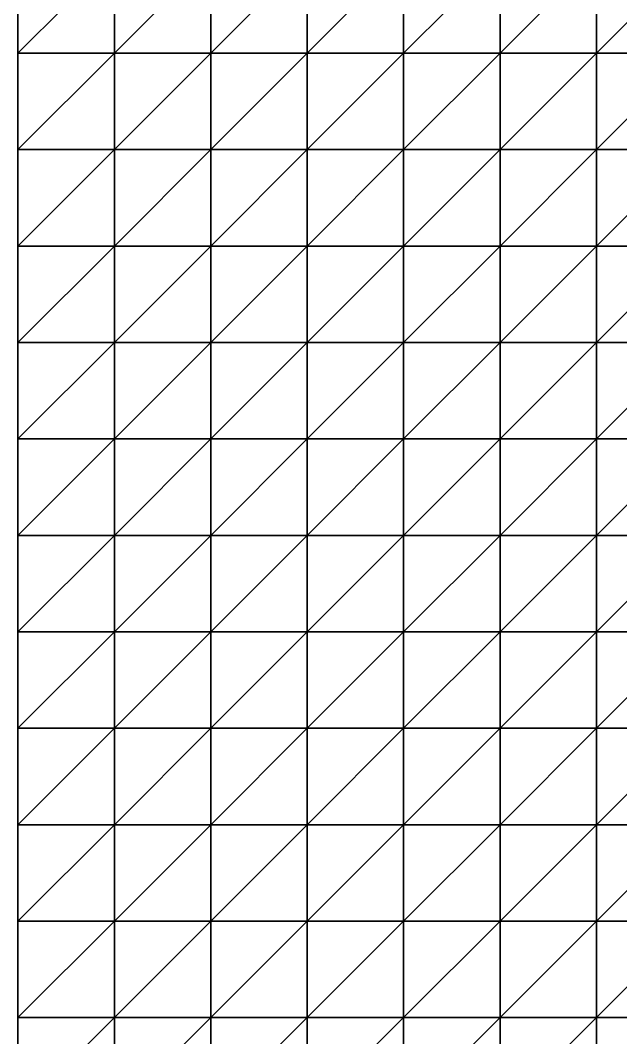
# Model space of a CAD drawing. Extents: x 292020 to 295740, y 4557680 to 4560040.
# Drawn here: x 294960.5 to 295085, y 4558995.8 to 4559206.8 of the extents above; entities that cross this region are included whole.
import ezdxf

# ---------------------------------------------------------------- set-up
doc = ezdxf.new("R2010")
doc.units = 0
doc.layers.add('RUN201_4_-_RUN201_NODOMAIN5_20X', color=7, linetype='CONTINUOUS')

msp = doc.modelspace()

# ---------------------------------------------------------------- linework, layer by layer
at = {"layer": 'RUN201_4_-_RUN201_NODOMAIN5_20X'}
for points in [[(294960, 4559220, 1800), (294960, 4559200, 1800), (294980, 4559220, 1800)], [(294980, 4559220, 1800), (294960, 4559200, 1800), (294980, 4559200, 1800)], [(294980, 4559220, 1880), (294960, 4559200, 1880), (294960, 4559220, 1880)], [(294980, 4559200, 1880), (294960, 4559200, 1880), (294980, 4559220, 1880)], [(294980, 4559220, 1800), (294980, 4559200, 1800), (295000, 4559220, 1800)], [(295000, 4559220, 1800), (294980, 4559200, 1800), (295000, 4559200, 1800)], [(295000, 4559220, 1900), (294980, 4559200, 1900), (294980, 4559220, 1900)], [(295000, 4559200, 1900), (294980, 4559200, 1900), (295000, 4559220, 1900)], [(294980, 4559220, 1880), (294980, 4559200, 1900), (294980, 4559200, 1880)], [(294980, 4559220, 1900), (294980, 4559200, 1900), (294980, 4559220, 1880)], [(295000, 4559220, 1800), (295000, 4559200, 1800), (295020, 4559220, 1800)], [(295020, 4559220, 1800), (295000, 4559200, 1800), (295020, 4559200, 1800)], [(295020, 4559220, 1900), (295000, 4559200, 1900), (295000, 4559220, 1900)], [(295020, 4559200, 1900), (295000, 4559200, 1900), (295020, 4559220, 1900)], [(295020, 4559220, 1800), (295020, 4559200, 1800), (295040, 4559220, 1800)], [(295040, 4559220, 1800), (295020, 4559200, 1800), (295040, 4559200, 1800)], [(295040, 4559220, 1900), (295020, 4559200, 1900), (295020, 4559220, 1900)], [(295040, 4559200, 1900), (295020, 4559200, 1900), (295040, 4559220, 1900)], [(295040, 4559220, 1800), (295040, 4559200, 1800), (295060, 4559220, 1800)], [(295060, 4559220, 1800), (295040, 4559200, 1800), (295060, 4559200, 1800)], [(295060, 4559220, 1920), (295040, 4559200, 1920), (295040, 4559220, 1920)], [(295060, 4559200, 1920), (295040, 4559200, 1920), (295060, 4559220, 1920)], [(295040, 4559220, 1900), (295040, 4559200, 1920), (295040, 4559200, 1900)], [(295040, 4559220, 1920), (295040, 4559200, 1920), (295040, 4559220, 1900)], [(295060, 4559200, 1800), (295060, 4559200, 1820), (295060, 4559220, 1800)], [(295060, 4559220, 1800), (295060, 4559200, 1820), (295060, 4559220, 1820)], [(295060, 4559220, 1820), (295060, 4559200, 1820), (295080, 4559220, 1820)], [(295080, 4559220, 1820), (295060, 4559200, 1820), (295080, 4559200, 1820)], [(295080, 4559220, 1920), (295060, 4559200, 1920), (295060, 4559220, 1920)], [(295080, 4559200, 1920), (295060, 4559200, 1920), (295080, 4559220, 1920)], [(295080, 4559220, 1820), (295080, 4559200, 1820), (295100, 4559220, 1820)], [(295100, 4559220, 1820), (295080, 4559200, 1820), (295100, 4559200, 1820)], [(295100, 4559220, 1920), (295080, 4559200, 1920), (295080, 4559220, 1920)], [(295100, 4559200, 1920), (295080, 4559200, 1920), (295100, 4559220, 1920)], [(294960, 4559200, 1800), (294960, 4559180, 1800), (294980, 4559200, 1800)], [(294980, 4559200, 1800), (294960, 4559180, 1800), (294980, 4559180, 1800)], [(294980, 4559200, 1880), (294960, 4559180, 1880), (294960, 4559200, 1880)], [(294980, 4559180, 1880), (294960, 4559180, 1880), (294980, 4559200, 1880)], [(294980, 4559200, 1800), (294980, 4559180, 1800), (295000, 4559200, 1800)], [(295000, 4559200, 1800), (294980, 4559180, 1800), (295000, 4559180, 1800)], [(295000, 4559200, 1880), (294980, 4559180, 1880), (294980, 4559200, 1880)], [(295000, 4559180, 1880), (294980, 4559180, 1880), (295000, 4559200, 1880)], [(294980, 4559200, 1880), (294980, 4559200, 1900), (295000, 4559200, 1880)], [(295000, 4559200, 1880), (294980, 4559200, 1900), (295000, 4559200, 1900)], [(295000, 4559200, 1800), (295000, 4559180, 1800), (295020, 4559200, 1800)], [(295020, 4559200, 1800), (295000, 4559180, 1800), (295020, 4559180, 1800)], [(295020, 4559200, 1900), (295000, 4559180, 1900), (295000, 4559200, 1900)], [(295020, 4559180, 1900), (295000, 4559180, 1900), (295020, 4559200, 1900)], [(295000, 4559200, 1880), (295000, 4559180, 1900), (295000, 4559180, 1880)], [(295000, 4559200, 1900), (295000, 4559180, 1900), (295000, 4559200, 1880)], [(295020, 4559200, 1800), (295020, 4559180, 1800), (295040, 4559200, 1800)], [(295040, 4559200, 1800), (295020, 4559180, 1800), (295040, 4559180, 1800)], [(295040, 4559200, 1900), (295020, 4559180, 1900), (295020, 4559200, 1900)], [(295040, 4559180, 1900), (295020, 4559180, 1900), (295040, 4559200, 1900)], [(295040, 4559200, 1800), (295040, 4559180, 1800), (295060, 4559200, 1800)], [(295060, 4559200, 1800), (295040, 4559180, 1800), (295060, 4559180, 1800)], [(295060, 4559200, 1900), (295040, 4559180, 1900), (295040, 4559200, 1900)], [(295060, 4559180, 1900), (295040, 4559180, 1900), (295060, 4559200, 1900)], [(295040, 4559200, 1900), (295040, 4559200, 1920), (295060, 4559200, 1900)], [(295060, 4559200, 1900), (295040, 4559200, 1920), (295060, 4559200, 1920)], [(295060, 4559180, 1800), (295060, 4559180, 1820), (295060, 4559200, 1800)], [(295060, 4559200, 1800), (295060, 4559180, 1820), (295060, 4559200, 1820)], [(295060, 4559200, 1820), (295060, 4559180, 1820), (295080, 4559200, 1820)], [(295080, 4559200, 1820), (295060, 4559180, 1820), (295080, 4559180, 1820)], [(295080, 4559200, 1920), (295060, 4559180, 1920), (295060, 4559200, 1920)], [(295080, 4559180, 1920), (295060, 4559180, 1920), (295080, 4559200, 1920)], [(295060, 4559200, 1900), (295060, 4559180, 1920), (295060, 4559180, 1900)], [(295060, 4559200, 1920), (295060, 4559180, 1920), (295060, 4559200, 1900)], [(295080, 4559200, 1820), (295080, 4559180, 1820), (295100, 4559200, 1820)], [(295100, 4559200, 1820), (295080, 4559180, 1820), (295100, 4559180, 1820)], [(295100, 4559200, 1920), (295080, 4559180, 1920), (295080, 4559200, 1920)], [(295100, 4559180, 1920), (295080, 4559180, 1920), (295100, 4559200, 1920)], [(294960, 4559180, 1800), (294960, 4559160, 1800), (294980, 4559180, 1800)], [(294980, 4559180, 1800), (294960, 4559160, 1800), (294980, 4559160, 1800)], [(294980, 4559180, 1880), (294960, 4559160, 1880), (294960, 4559180, 1880)], [(294980, 4559160, 1880), (294960, 4559160, 1880), (294980, 4559180, 1880)], [(294980, 4559180, 1800), (294980, 4559160, 1800), (295000, 4559180, 1800)], [(295000, 4559180, 1800), (294980, 4559160, 1800), (295000, 4559160, 1800)], [(295000, 4559180, 1880), (294980, 4559160, 1880), (294980, 4559180, 1880)], [(295000, 4559160, 1880), (294980, 4559160, 1880), (295000, 4559180, 1880)], [(295000, 4559180, 1800), (295000, 4559160, 1800), (295020, 4559180, 1800)], [(295020, 4559180, 1800), (295000, 4559160, 1800), (295020, 4559160, 1800)], [(295020, 4559180, 1900), (295000, 4559160, 1900), (295000, 4559180, 1900)], [(295020, 4559160, 1900), (295000, 4559160, 1900), (295020, 4559180, 1900)], [(295000, 4559180, 1880), (295000, 4559160, 1900), (295000, 4559160, 1880)], [(295000, 4559180, 1900), (295000, 4559160, 1900), (295000, 4559180, 1880)], [(295020, 4559180, 1800), (295020, 4559160, 1800), (295040, 4559180, 1800)], [(295040, 4559180, 1800), (295020, 4559160, 1800), (295040, 4559160, 1800)], [(295040, 4559180, 1900), (295020, 4559160, 1900), (295020, 4559180, 1900)], [(295040, 4559160, 1900), (295020, 4559160, 1900), (295040, 4559180, 1900)], [(295040, 4559180, 1800), (295040, 4559160, 1800), (295060, 4559180, 1800)], [(295060, 4559180, 1800), (295040, 4559160, 1800), (295060, 4559160, 1800)], [(295060, 4559180, 1900), (295040, 4559160, 1900), (295040, 4559180, 1900)], [(295060, 4559160, 1900), (295040, 4559160, 1900), (295060, 4559180, 1900)], [(295060, 4559160, 1800), (295060, 4559160, 1820), (295060, 4559180, 1800)], [(295060, 4559180, 1800), (295060, 4559160, 1820), (295060, 4559180, 1820)], [(295060, 4559180, 1820), (295060, 4559160, 1820), (295080, 4559180, 1820)], [(295080, 4559180, 1820), (295060, 4559160, 1820), (295080, 4559160, 1820)], [(295080, 4559180, 1920), (295060, 4559160, 1920), (295060, 4559180, 1920)], [(295080, 4559160, 1920), (295060, 4559160, 1920), (295080, 4559180, 1920)], [(295060, 4559180, 1900), (295060, 4559160, 1920), (295060, 4559160, 1900)], [(295060, 4559180, 1920), (295060, 4559160, 1920), (295060, 4559180, 1900)], [(295080, 4559180, 1820), (295080, 4559160, 1820), (295100, 4559180, 1820)], [(295100, 4559180, 1820), (295080, 4559160, 1820), (295100, 4559160, 1820)], [(295100, 4559180, 1920), (295080, 4559160, 1920), (295080, 4559180, 1920)], [(295100, 4559160, 1920), (295080, 4559160, 1920), (295100, 4559180, 1920)], [(294960, 4559160, 1800), (294960, 4559140, 1800), (294980, 4559160, 1800)], [(294980, 4559160, 1800), (294960, 4559140, 1800), (294980, 4559140, 1800)], [(294980, 4559160, 1880), (294960, 4559140, 1880), (294960, 4559160, 1880)], [(294980, 4559140, 1880), (294960, 4559140, 1880), (294980, 4559160, 1880)], [(294980, 4559160, 1800), (294980, 4559140, 1800), (295000, 4559160, 1800)], [(295000, 4559160, 1800), (294980, 4559140, 1800), (295000, 4559140, 1800)], [(295000, 4559160, 1880), (294980, 4559140, 1880), (294980, 4559160, 1880)], [(295000, 4559140, 1880), (294980, 4559140, 1880), (295000, 4559160, 1880)], [(295000, 4559160, 1800), (295000, 4559140, 1800), (295020, 4559160, 1800)], [(295020, 4559160, 1800), (295000, 4559140, 1800), (295020, 4559140, 1800)], [(295020, 4559160, 1900), (295000, 4559140, 1900), (295000, 4559160, 1900)], [(295020, 4559140, 1900), (295000, 4559140, 1900), (295020, 4559160, 1900)], [(295000, 4559160, 1880), (295000, 4559140, 1900), (295000, 4559140, 1880)], [(295000, 4559160, 1900), (295000, 4559140, 1900), (295000, 4559160, 1880)], [(295020, 4559160, 1800), (295020, 4559140, 1800), (295040, 4559160, 1800)], [(295040, 4559160, 1800), (295020, 4559140, 1800), (295040, 4559140, 1800)], [(295040, 4559160, 1900), (295020, 4559140, 1900), (295020, 4559160, 1900)], [(295040, 4559140, 1900), (295020, 4559140, 1900), (295040, 4559160, 1900)], [(295040, 4559160, 1800), (295040, 4559140, 1800), (295060, 4559160, 1800)], [(295060, 4559160, 1800), (295040, 4559140, 1800), (295060, 4559140, 1800)], [(295060, 4559160, 1900), (295040, 4559140, 1900), (295040, 4559160, 1900)], [(295060, 4559140, 1900), (295040, 4559140, 1900), (295060, 4559160, 1900)], [(295060, 4559140, 1800), (295060, 4559140, 1820), (295060, 4559160, 1800)], [(295060, 4559160, 1800), (295060, 4559140, 1820), (295060, 4559160, 1820)], [(295060, 4559160, 1820), (295060, 4559140, 1820), (295080, 4559160, 1820)], [(295080, 4559160, 1820), (295060, 4559140, 1820), (295080, 4559140, 1820)], [(295080, 4559160, 1900), (295060, 4559140, 1900), (295060, 4559160, 1900)], [(295080, 4559140, 1900), (295060, 4559140, 1900), (295080, 4559160, 1900)], [(295060, 4559160, 1900), (295060, 4559160, 1920), (295080, 4559160, 1900)], [(295080, 4559160, 1900), (295060, 4559160, 1920), (295080, 4559160, 1920)], [(295080, 4559160, 1820), (295080, 4559140, 1820), (295100, 4559160, 1820)], [(295100, 4559160, 1820), (295080, 4559140, 1820), (295100, 4559140, 1820)], [(295100, 4559160, 1920), (295080, 4559140, 1920), (295080, 4559160, 1920)], [(295100, 4559140, 1920), (295080, 4559140, 1920), (295100, 4559160, 1920)], [(295080, 4559160, 1900), (295080, 4559140, 1920), (295080, 4559140, 1900)], [(295080, 4559160, 1920), (295080, 4559140, 1920), (295080, 4559160, 1900)], [(294960, 4559140, 1800), (294960, 4559120, 1800), (294980, 4559140, 1800)], [(294980, 4559140, 1800), (294960, 4559120, 1800), (294980, 4559120, 1800)], [(294980, 4559140, 1880), (294960, 4559120, 1880), (294960, 4559140, 1880)], [(294980, 4559120, 1880), (294960, 4559120, 1880), (294980, 4559140, 1880)], [(294980, 4559140, 1800), (294980, 4559120, 1800), (295000, 4559140, 1800)], [(295000, 4559140, 1800), (294980, 4559120, 1800), (295000, 4559120, 1800)], [(295000, 4559140, 1900), (294980, 4559120, 1900), (294980, 4559140, 1900)], [(295000, 4559120, 1900), (294980, 4559120, 1900), (295000, 4559140, 1900)], [(295000, 4559140, 1880), (294980, 4559140, 1900), (294980, 4559140, 1880)], [(295000, 4559140, 1900), (294980, 4559140, 1900), (295000, 4559140, 1880)], [(294980, 4559140, 1880), (294980, 4559120, 1900), (294980, 4559120, 1880)], [(294980, 4559140, 1900), (294980, 4559120, 1900), (294980, 4559140, 1880)], [(295000, 4559140, 1800), (295000, 4559120, 1800), (295020, 4559140, 1800)], [(295020, 4559140, 1800), (295000, 4559120, 1800), (295020, 4559120, 1800)], [(295020, 4559140, 1900), (295000, 4559120, 1900), (295000, 4559140, 1900)], [(295020, 4559120, 1900), (295000, 4559120, 1900), (295020, 4559140, 1900)], [(295020, 4559140, 1800), (295020, 4559120, 1800), (295040, 4559140, 1800)], [(295040, 4559140, 1800), (295020, 4559120, 1800), (295040, 4559120, 1800)], [(295040, 4559140, 1900), (295020, 4559120, 1900), (295020, 4559140, 1900)], [(295040, 4559120, 1900), (295020, 4559120, 1900), (295040, 4559140, 1900)], [(295040, 4559120, 1800), (295040, 4559120, 1820), (295040, 4559140, 1800)], [(295040, 4559140, 1800), (295040, 4559120, 1820), (295040, 4559140, 1820)], [(295040, 4559140, 1800), (295040, 4559140, 1820), (295060, 4559140, 1800)], [(295060, 4559140, 1800), (295040, 4559140, 1820), (295060, 4559140, 1820)], [(295040, 4559140, 1820), (295040, 4559120, 1820), (295060, 4559140, 1820)], [(295060, 4559140, 1820), (295040, 4559120, 1820), (295060, 4559120, 1820)], [(295060, 4559140, 1900), (295040, 4559120, 1900), (295040, 4559140, 1900)], [(295060, 4559120, 1900), (295040, 4559120, 1900), (295060, 4559140, 1900)], [(295060, 4559140, 1820), (295060, 4559120, 1820), (295080, 4559140, 1820)], [(295080, 4559140, 1820), (295060, 4559120, 1820), (295080, 4559120, 1820)], [(295080, 4559140, 1900), (295060, 4559120, 1900), (295060, 4559140, 1900)], [(295080, 4559120, 1900), (295060, 4559120, 1900), (295080, 4559140, 1900)], [(295080, 4559140, 1820), (295080, 4559120, 1820), (295100, 4559140, 1820)], [(295100, 4559140, 1820), (295080, 4559120, 1820), (295100, 4559120, 1820)], [(295100, 4559140, 1920), (295080, 4559120, 1920), (295080, 4559140, 1920)], [(295100, 4559120, 1920), (295080, 4559120, 1920), (295100, 4559140, 1920)], [(295080, 4559140, 1900), (295080, 4559120, 1920), (295080, 4559120, 1900)], [(295080, 4559140, 1920), (295080, 4559120, 1920), (295080, 4559140, 1900)], [(294960, 4559120, 1800), (294960, 4559100, 1800), (294980, 4559120, 1800)], [(294980, 4559120, 1800), (294960, 4559100, 1800), (294980, 4559100, 1800)], [(294980, 4559120, 1880), (294960, 4559100, 1880), (294960, 4559120, 1880)], [(294980, 4559100, 1880), (294960, 4559100, 1880), (294980, 4559120, 1880)], [(294980, 4559120, 1800), (294980, 4559100, 1800), (295000, 4559120, 1800)], [(295000, 4559120, 1800), (294980, 4559100, 1800), (295000, 4559100, 1800)], [(295000, 4559120, 1900), (294980, 4559100, 1900), (294980, 4559120, 1900)], [(295000, 4559100, 1900), (294980, 4559100, 1900), (295000, 4559120, 1900)], [(294980, 4559120, 1880), (294980, 4559100, 1900), (294980, 4559100, 1880)], [(294980, 4559120, 1900), (294980, 4559100, 1900), (294980, 4559120, 1880)], [(295000, 4559100, 1800), (295000, 4559100, 1820), (295000, 4559120, 1800)], [(295000, 4559120, 1800), (295000, 4559100, 1820), (295000, 4559120, 1820)], [(295000, 4559120, 1800), (295000, 4559120, 1820), (295020, 4559120, 1800)], [(295020, 4559120, 1800), (295000, 4559120, 1820), (295020, 4559120, 1820)], [(295000, 4559120, 1820), (295000, 4559100, 1820), (295020, 4559120, 1820)], [(295020, 4559120, 1820), (295000, 4559100, 1820), (295020, 4559100, 1820)], [(295020, 4559120, 1900), (295000, 4559100, 1900), (295000, 4559120, 1900)], [(295020, 4559100, 1900), (295000, 4559100, 1900), (295020, 4559120, 1900)], [(295020, 4559120, 1800), (295020, 4559120, 1820), (295040, 4559120, 1800)], [(295040, 4559120, 1800), (295020, 4559120, 1820), (295040, 4559120, 1820)], [(295020, 4559120, 1820), (295020, 4559100, 1820), (295040, 4559120, 1820)], [(295040, 4559120, 1820), (295020, 4559100, 1820), (295040, 4559100, 1820)], [(295040, 4559120, 1900), (295020, 4559100, 1900), (295020, 4559120, 1900)], [(295040, 4559100, 1900), (295020, 4559100, 1900), (295040, 4559120, 1900)], [(295040, 4559120, 1820), (295040, 4559100, 1820), (295060, 4559120, 1820)], [(295060, 4559120, 1820), (295040, 4559100, 1820), (295060, 4559100, 1820)], [(295060, 4559120, 1900), (295040, 4559100, 1900), (295040, 4559120, 1900)], [(295060, 4559100, 1900), (295040, 4559100, 1900), (295060, 4559120, 1900)], [(295060, 4559120, 1820), (295060, 4559100, 1820), (295080, 4559120, 1820)], [(295080, 4559120, 1820), (295060, 4559100, 1820), (295080, 4559100, 1820)], [(295080, 4559120, 1900), (295060, 4559100, 1900), (295060, 4559120, 1900)], [(295080, 4559100, 1900), (295060, 4559100, 1900), (295080, 4559120, 1900)], [(295080, 4559120, 1820), (295080, 4559100, 1820), (295100, 4559120, 1820)], [(295100, 4559120, 1820), (295080, 4559100, 1820), (295100, 4559100, 1820)], [(295100, 4559120, 1920), (295080, 4559100, 1920), (295080, 4559120, 1920)], [(295100, 4559100, 1920), (295080, 4559100, 1920), (295100, 4559120, 1920)], [(295080, 4559120, 1900), (295080, 4559100, 1920), (295080, 4559100, 1900)], [(295080, 4559120, 1920), (295080, 4559100, 1920), (295080, 4559120, 1900)], [(294960, 4559100, 1800), (294960, 4559080, 1800), (294980, 4559100, 1800)], [(294980, 4559100, 1800), (294960, 4559080, 1800), (294980, 4559080, 1800)], [(294980, 4559100, 1880), (294960, 4559080, 1880), (294960, 4559100, 1880)], [(294980, 4559080, 1880), (294960, 4559080, 1880), (294980, 4559100, 1880)], [(294980, 4559100, 1800), (294980, 4559080, 1800), (295000, 4559100, 1800)], [(295000, 4559100, 1800), (294980, 4559080, 1800), (295000, 4559080, 1800)], [(295000, 4559100, 1900), (294980, 4559080, 1900), (294980, 4559100, 1900)], [(295000, 4559080, 1900), (294980, 4559080, 1900), (295000, 4559100, 1900)], [(294980, 4559100, 1880), (294980, 4559080, 1900), (294980, 4559080, 1880)], [(294980, 4559100, 1900), (294980, 4559080, 1900), (294980, 4559100, 1880)], [(295000, 4559080, 1800), (295000, 4559080, 1820), (295000, 4559100, 1800)], [(295000, 4559100, 1800), (295000, 4559080, 1820), (295000, 4559100, 1820)], [(295000, 4559100, 1820), (295000, 4559080, 1820), (295020, 4559100, 1820)], [(295020, 4559100, 1820), (295000, 4559080, 1820), (295020, 4559080, 1820)], [(295020, 4559100, 1900), (295000, 4559080, 1900), (295000, 4559100, 1900)], [(295020, 4559080, 1900), (295000, 4559080, 1900), (295020, 4559100, 1900)], [(295020, 4559100, 1820), (295020, 4559080, 1820), (295040, 4559100, 1820)], [(295040, 4559100, 1820), (295020, 4559080, 1820), (295040, 4559080, 1820)], [(295040, 4559100, 1900), (295020, 4559080, 1900), (295020, 4559100, 1900)], [(295040, 4559080, 1900), (295020, 4559080, 1900), (295040, 4559100, 1900)], [(295040, 4559100, 1820), (295040, 4559080, 1820), (295060, 4559100, 1820)], [(295060, 4559100, 1820), (295040, 4559080, 1820), (295060, 4559080, 1820)], [(295060, 4559100, 1900), (295040, 4559080, 1900), (295040, 4559100, 1900)], [(295060, 4559080, 1900), (295040, 4559080, 1900), (295060, 4559100, 1900)], [(295060, 4559100, 1820), (295060, 4559080, 1820), (295080, 4559100, 1820)], [(295080, 4559100, 1820), (295060, 4559080, 1820), (295080, 4559080, 1820)], [(295080, 4559100, 1920), (295060, 4559080, 1920), (295060, 4559100, 1920)], [(295080, 4559080, 1920), (295060, 4559080, 1920), (295080, 4559100, 1920)], [(295080, 4559100, 1900), (295060, 4559100, 1920), (295060, 4559100, 1900)], [(295080, 4559100, 1920), (295060, 4559100, 1920), (295080, 4559100, 1900)], [(295060, 4559100, 1900), (295060, 4559080, 1920), (295060, 4559080, 1900)], [(295060, 4559100, 1920), (295060, 4559080, 1920), (295060, 4559100, 1900)], [(295080, 4559100, 1820), (295080, 4559080, 1820), (295100, 4559100, 1820)], [(295100, 4559100, 1820), (295080, 4559080, 1820), (295100, 4559080, 1820)], [(295100, 4559100, 1920), (295080, 4559080, 1920), (295080, 4559100, 1920)], [(295100, 4559080, 1920), (295080, 4559080, 1920), (295100, 4559100, 1920)], [(294960, 4559080, 1780), (294960, 4559060, 1780), (294980, 4559080, 1780)], [(294980, 4559080, 1780), (294960, 4559060, 1780), (294980, 4559060, 1780)], [(294980, 4559080, 1780), (294960, 4559080, 1800), (294960, 4559080, 1780)], [(294980, 4559080, 1800), (294960, 4559080, 1800), (294980, 4559080, 1780)], [(294980, 4559080, 1900), (294960, 4559060, 1900), (294960, 4559080, 1900)], [(294980, 4559060, 1900), (294960, 4559060, 1900), (294980, 4559080, 1900)], [(294980, 4559080, 1880), (294960, 4559080, 1900), (294960, 4559080, 1880)], [(294980, 4559080, 1900), (294960, 4559080, 1900), (294980, 4559080, 1880)], [(294980, 4559060, 1780), (294980, 4559060, 1800), (294980, 4559080, 1780)], [(294980, 4559080, 1780), (294980, 4559060, 1800), (294980, 4559080, 1800)], [(294980, 4559080, 1800), (294980, 4559060, 1800), (295000, 4559080, 1800)], [(295000, 4559080, 1800), (294980, 4559060, 1800), (295000, 4559060, 1800)], [(295000, 4559080, 1900), (294980, 4559060, 1900), (294980, 4559080, 1900)], [(295000, 4559060, 1900), (294980, 4559060, 1900), (295000, 4559080, 1900)], [(295000, 4559060, 1800), (295000, 4559060, 1820), (295000, 4559080, 1800)], [(295000, 4559080, 1800), (295000, 4559060, 1820), (295000, 4559080, 1820)], [(295000, 4559080, 1820), (295000, 4559060, 1820), (295020, 4559080, 1820)], [(295020, 4559080, 1820), (295000, 4559060, 1820), (295020, 4559060, 1820)], [(295020, 4559080, 1900), (295000, 4559060, 1900), (295000, 4559080, 1900)], [(295020, 4559060, 1900), (295000, 4559060, 1900), (295020, 4559080, 1900)], [(295020, 4559080, 1820), (295020, 4559060, 1820), (295040, 4559080, 1820)], [(295040, 4559080, 1820), (295020, 4559060, 1820), (295040, 4559060, 1820)], [(295040, 4559080, 1900), (295020, 4559060, 1900), (295020, 4559080, 1900)], [(295040, 4559060, 1900), (295020, 4559060, 1900), (295040, 4559080, 1900)], [(295040, 4559080, 1820), (295040, 4559060, 1820), (295060, 4559080, 1820)], [(295060, 4559080, 1820), (295040, 4559060, 1820), (295060, 4559060, 1820)], [(295060, 4559080, 1900), (295040, 4559060, 1900), (295040, 4559080, 1900)], [(295060, 4559060, 1900), (295040, 4559060, 1900), (295060, 4559080, 1900)], [(295060, 4559080, 1820), (295060, 4559060, 1820), (295080, 4559080, 1820)], [(295080, 4559080, 1820), (295060, 4559060, 1820), (295080, 4559060, 1820)], [(295080, 4559080, 1920), (295060, 4559060, 1920), (295060, 4559080, 1920)], [(295080, 4559060, 1920), (295060, 4559060, 1920), (295080, 4559080, 1920)], [(295060, 4559080, 1900), (295060, 4559060, 1920), (295060, 4559060, 1900)], [(295060, 4559080, 1920), (295060, 4559060, 1920), (295060, 4559080, 1900)], [(295080, 4559060, 1820), (295080, 4559060, 1840), (295080, 4559080, 1820)], [(295080, 4559080, 1820), (295080, 4559060, 1840), (295080, 4559080, 1840)], [(295080, 4559080, 1820), (295080, 4559080, 1840), (295100, 4559080, 1820)], [(295100, 4559080, 1820), (295080, 4559080, 1840), (295100, 4559080, 1840)], [(295080, 4559080, 1840), (295080, 4559060, 1840), (295100, 4559080, 1840)], [(295100, 4559080, 1840), (295080, 4559060, 1840), (295100, 4559060, 1840)], [(295100, 4559080, 1920), (295080, 4559060, 1920), (295080, 4559080, 1920)], [(295100, 4559060, 1920), (295080, 4559060, 1920), (295100, 4559080, 1920)], [(294960, 4559060, 1780), (294960, 4559040, 1780), (294980, 4559060, 1780)], [(294980, 4559060, 1780), (294960, 4559040, 1780), (294980, 4559040, 1780)], [(294980, 4559060, 1900), (294960, 4559040, 1900), (294960, 4559060, 1900)], [(294980, 4559040, 1900), (294960, 4559040, 1900), (294980, 4559060, 1900)], [(294980, 4559060, 1780), (294980, 4559040, 1780), (295000, 4559060, 1780)], [(295000, 4559060, 1780), (294980, 4559040, 1780), (295000, 4559040, 1780)], [(295000, 4559060, 1780), (294980, 4559060, 1800), (294980, 4559060, 1780)], [(295000, 4559060, 1800), (294980, 4559060, 1800), (295000, 4559060, 1780)], [(295000, 4559060, 1900), (294980, 4559040, 1900), (294980, 4559060, 1900)], [(295000, 4559040, 1900), (294980, 4559040, 1900), (295000, 4559060, 1900)], [(295000, 4559040, 1780), (295000, 4559040, 1800), (295000, 4559060, 1780)], [(295000, 4559060, 1780), (295000, 4559040, 1800), (295000, 4559060, 1800)], [(295000, 4559060, 1800), (295000, 4559040, 1800), (295020, 4559060, 1800)], [(295020, 4559060, 1800), (295000, 4559040, 1800), (295020, 4559040, 1800)], [(295020, 4559060, 1800), (295000, 4559060, 1820), (295000, 4559060, 1800)], [(295020, 4559060, 1820), (295000, 4559060, 1820), (295020, 4559060, 1800)], [(295020, 4559060, 1900), (295000, 4559040, 1900), (295000, 4559060, 1900)], [(295020, 4559040, 1900), (295000, 4559040, 1900), (295020, 4559060, 1900)], [(295020, 4559060, 1800), (295020, 4559040, 1800), (295040, 4559060, 1800)], [(295040, 4559060, 1800), (295020, 4559040, 1800), (295040, 4559040, 1800)], [(295040, 4559060, 1800), (295020, 4559060, 1820), (295020, 4559060, 1800)], [(295040, 4559060, 1820), (295020, 4559060, 1820), (295040, 4559060, 1800)], [(295040, 4559060, 1900), (295020, 4559040, 1900), (295020, 4559060, 1900)], [(295040, 4559040, 1900), (295020, 4559040, 1900), (295040, 4559060, 1900)], [(295040, 4559060, 1800), (295040, 4559040, 1800), (295060, 4559060, 1800)], [(295060, 4559060, 1800), (295040, 4559040, 1800), (295060, 4559040, 1800)], [(295060, 4559060, 1800), (295040, 4559060, 1820), (295040, 4559060, 1800)], [(295060, 4559060, 1820), (295040, 4559060, 1820), (295060, 4559060, 1800)], [(295060, 4559060, 1920), (295040, 4559040, 1920), (295040, 4559060, 1920)], [(295060, 4559040, 1920), (295040, 4559040, 1920), (295060, 4559060, 1920)], [(295060, 4559060, 1900), (295040, 4559060, 1920), (295040, 4559060, 1900)], [(295060, 4559060, 1920), (295040, 4559060, 1920), (295060, 4559060, 1900)], [(295040, 4559060, 1900), (295040, 4559040, 1920), (295040, 4559040, 1900)], [(295040, 4559060, 1920), (295040, 4559040, 1920), (295040, 4559060, 1900)], [(295060, 4559040, 1800), (295060, 4559040, 1820), (295060, 4559060, 1800)], [(295060, 4559060, 1800), (295060, 4559040, 1820), (295060, 4559060, 1820)], [(295060, 4559060, 1820), (295060, 4559040, 1820), (295080, 4559060, 1820)], [(295080, 4559060, 1820), (295060, 4559040, 1820), (295080, 4559040, 1820)], [(295080, 4559060, 1920), (295060, 4559040, 1920), (295060, 4559060, 1920)], [(295080, 4559040, 1920), (295060, 4559040, 1920), (295080, 4559060, 1920)], [(295080, 4559040, 1820), (295080, 4559040, 1840), (295080, 4559060, 1820)], [(295080, 4559060, 1820), (295080, 4559040, 1840), (295080, 4559060, 1840)], [(295080, 4559060, 1840), (295080, 4559040, 1840), (295100, 4559060, 1840)], [(295100, 4559060, 1840), (295080, 4559040, 1840), (295100, 4559040, 1840)], [(295100, 4559060, 1920), (295080, 4559040, 1920), (295080, 4559060, 1920)], [(295100, 4559040, 1920), (295080, 4559040, 1920), (295100, 4559060, 1920)], [(294960, 4559040, 1780), (294960, 4559020, 1780), (294980, 4559040, 1780)], [(294980, 4559040, 1780), (294960, 4559020, 1780), (294980, 4559020, 1780)], [(294980, 4559040, 1900), (294960, 4559020, 1900), (294960, 4559040, 1900)], [(294980, 4559020, 1900), (294960, 4559020, 1900), (294980, 4559040, 1900)], [(294980, 4559020, 1780), (294980, 4559020, 1800), (294980, 4559040, 1780)], [(294980, 4559040, 1780), (294980, 4559020, 1800), (294980, 4559040, 1800)], [(294980, 4559040, 1780), (294980, 4559040, 1800), (295000, 4559040, 1780)], [(295000, 4559040, 1780), (294980, 4559040, 1800), (295000, 4559040, 1800)], [(294980, 4559040, 1800), (294980, 4559020, 1800), (295000, 4559040, 1800)], [(295000, 4559040, 1800), (294980, 4559020, 1800), (295000, 4559020, 1800)], [(295000, 4559040, 1900), (294980, 4559020, 1900), (294980, 4559040, 1900)], [(295000, 4559020, 1900), (294980, 4559020, 1900), (295000, 4559040, 1900)], [(295000, 4559040, 1800), (295000, 4559020, 1800), (295020, 4559040, 1800)], [(295020, 4559040, 1800), (295000, 4559020, 1800), (295020, 4559020, 1800)], [(295020, 4559040, 1900), (295000, 4559020, 1900), (295000, 4559040, 1900)], [(295020, 4559020, 1900), (295000, 4559020, 1900), (295020, 4559040, 1900)], [(295020, 4559020, 1800), (295020, 4559020, 1820), (295020, 4559040, 1800)], [(295020, 4559040, 1800), (295020, 4559020, 1820), (295020, 4559040, 1820)], [(295020, 4559040, 1800), (295020, 4559040, 1820), (295040, 4559040, 1800)], [(295040, 4559040, 1800), (295020, 4559040, 1820), (295040, 4559040, 1820)], [(295020, 4559040, 1820), (295020, 4559020, 1820), (295040, 4559040, 1820)], [(295040, 4559040, 1820), (295020, 4559020, 1820), (295040, 4559020, 1820)], [(295040, 4559040, 1900), (295020, 4559020, 1900), (295020, 4559040, 1900)], [(295040, 4559020, 1900), (295020, 4559020, 1900), (295040, 4559040, 1900)], [(295040, 4559040, 1800), (295040, 4559040, 1820), (295060, 4559040, 1800)], [(295060, 4559040, 1800), (295040, 4559040, 1820), (295060, 4559040, 1820)], [(295040, 4559040, 1820), (295040, 4559020, 1820), (295060, 4559040, 1820)], [(295060, 4559040, 1820), (295040, 4559020, 1820), (295060, 4559020, 1820)], [(295060, 4559040, 1920), (295040, 4559020, 1920), (295040, 4559040, 1920)], [(295060, 4559020, 1920), (295040, 4559020, 1920), (295060, 4559040, 1920)], [(295040, 4559040, 1900), (295040, 4559020, 1920), (295040, 4559020, 1900)], [(295040, 4559040, 1920), (295040, 4559020, 1920), (295040, 4559040, 1900)], [(295060, 4559020, 1820), (295060, 4559020, 1840), (295060, 4559040, 1820)], [(295060, 4559040, 1820), (295060, 4559020, 1840), (295060, 4559040, 1840)], [(295060, 4559040, 1820), (295060, 4559040, 1840), (295080, 4559040, 1820)], [(295080, 4559040, 1820), (295060, 4559040, 1840), (295080, 4559040, 1840)], [(295060, 4559040, 1840), (295060, 4559020, 1840), (295080, 4559040, 1840)], [(295080, 4559040, 1840), (295060, 4559020, 1840), (295080, 4559020, 1840)], [(295080, 4559040, 1920), (295060, 4559020, 1920), (295060, 4559040, 1920)], [(295080, 4559020, 1920), (295060, 4559020, 1920), (295080, 4559040, 1920)], [(295080, 4559020, 1840), (295080, 4559020, 1860), (295080, 4559040, 1840)], [(295080, 4559040, 1840), (295080, 4559020, 1860), (295080, 4559040, 1860)], [(295080, 4559040, 1840), (295080, 4559040, 1860), (295100, 4559040, 1840)], [(295100, 4559040, 1840), (295080, 4559040, 1860), (295100, 4559040, 1860)], [(295080, 4559040, 1860), (295080, 4559020, 1860), (295100, 4559040, 1860)], [(295100, 4559040, 1860), (295080, 4559020, 1860), (295100, 4559020, 1860)], [(295100, 4559040, 1920), (295080, 4559020, 1920), (295080, 4559040, 1920)], [(295100, 4559020, 1920), (295080, 4559020, 1920), (295100, 4559040, 1920)], [(294960, 4559020, 1780), (294960, 4559000, 1780), (294980, 4559020, 1780)], [(294980, 4559020, 1780), (294960, 4559000, 1780), (294980, 4559000, 1780)], [(294980, 4559020, 1900), (294960, 4559000, 1900), (294960, 4559020, 1900)], [(294980, 4559000, 1900), (294960, 4559000, 1900), (294980, 4559020, 1900)], [(294980, 4559000, 1780), (294980, 4559000, 1800), (294980, 4559020, 1780)], [(294980, 4559020, 1780), (294980, 4559000, 1800), (294980, 4559020, 1800)], [(294980, 4559020, 1800), (294980, 4559000, 1800), (295000, 4559020, 1800)], [(295000, 4559020, 1800), (294980, 4559000, 1800), (295000, 4559000, 1800)], [(295000, 4559020, 1900), (294980, 4559000, 1900), (294980, 4559020, 1900)], [(295000, 4559000, 1900), (294980, 4559000, 1900), (295000, 4559020, 1900)], [(295000, 4559020, 1800), (295000, 4559000, 1800), (295020, 4559020, 1800)], [(295020, 4559020, 1800), (295000, 4559000, 1800), (295020, 4559000, 1800)], [(295020, 4559020, 1900), (295000, 4559000, 1900), (295000, 4559020, 1900)], [(295020, 4559000, 1900), (295000, 4559000, 1900), (295020, 4559020, 1900)], [(295020, 4559020, 1800), (295020, 4559000, 1800), (295040, 4559020, 1800)], [(295040, 4559020, 1800), (295020, 4559000, 1800), (295040, 4559000, 1800)], [(295040, 4559020, 1800), (295020, 4559020, 1820), (295020, 4559020, 1800)], [(295040, 4559020, 1820), (295020, 4559020, 1820), (295040, 4559020, 1800)], [(295040, 4559020, 1900), (295020, 4559000, 1900), (295020, 4559020, 1900)], [(295040, 4559000, 1900), (295020, 4559000, 1900), (295040, 4559020, 1900)], [(295040, 4559000, 1800), (295040, 4559000, 1820), (295040, 4559020, 1800)], [(295040, 4559020, 1800), (295040, 4559000, 1820), (295040, 4559020, 1820)], [(295040, 4559020, 1820), (295040, 4559000, 1820), (295060, 4559020, 1820)], [(295060, 4559020, 1820), (295040, 4559000, 1820), (295060, 4559000, 1820)], [(295060, 4559020, 1920), (295040, 4559000, 1920), (295040, 4559020, 1920)], [(295060, 4559000, 1920), (295040, 4559000, 1920), (295060, 4559020, 1920)], [(295040, 4559020, 1900), (295040, 4559000, 1920), (295040, 4559000, 1900)], [(295040, 4559020, 1920), (295040, 4559000, 1920), (295040, 4559020, 1900)], [(295060, 4559000, 1820), (295060, 4559000, 1840), (295060, 4559020, 1820)], [(295060, 4559020, 1820), (295060, 4559000, 1840), (295060, 4559020, 1840)], [(295060, 4559020, 1840), (295060, 4559000, 1840), (295080, 4559020, 1840)], [(295080, 4559020, 1840), (295060, 4559000, 1840), (295080, 4559000, 1840)], [(295080, 4559020, 1920), (295060, 4559000, 1920), (295060, 4559020, 1920)], [(295080, 4559000, 1920), (295060, 4559000, 1920), (295080, 4559020, 1920)], [(295080, 4559000, 1840), (295080, 4559000, 1860), (295080, 4559020, 1840)], [(295080, 4559020, 1840), (295080, 4559000, 1860), (295080, 4559020, 1860)], [(295080, 4559020, 1860), (295080, 4559000, 1860), (295100, 4559020, 1860)], [(295100, 4559020, 1860), (295080, 4559000, 1860), (295100, 4559000, 1860)], [(295100, 4559020, 1920), (295080, 4559000, 1920), (295080, 4559020, 1920)], [(295100, 4559000, 1920), (295080, 4559000, 1920), (295100, 4559020, 1920)], [(294960, 4559000, 1780), (294960, 4558980, 1780), (294980, 4559000, 1780)], [(294980, 4559000, 1780), (294960, 4558980, 1780), (294980, 4558980, 1780)], [(294980, 4559000, 1900), (294960, 4558980, 1900), (294960, 4559000, 1900)], [(294980, 4558980, 1900), (294960, 4558980, 1900), (294980, 4559000, 1900)], [(294980, 4559000, 1780), (294980, 4558980, 1780), (295000, 4559000, 1780)], [(295000, 4559000, 1780), (294980, 4558980, 1780), (295000, 4558980, 1780)], [(295000, 4559000, 1780), (294980, 4559000, 1800), (294980, 4559000, 1780)], [(295000, 4559000, 1800), (294980, 4559000, 1800), (295000, 4559000, 1780)], [(295000, 4559000, 1900), (294980, 4558980, 1900), (294980, 4559000, 1900)], [(295000, 4558980, 1900), (294980, 4558980, 1900), (295000, 4559000, 1900)], [(295000, 4558980, 1780), (295000, 4558980, 1800), (295000, 4559000, 1780)], [(295000, 4559000, 1780), (295000, 4558980, 1800), (295000, 4559000, 1800)], [(295000, 4559000, 1800), (295000, 4558980, 1800), (295020, 4559000, 1800)], [(295020, 4559000, 1800), (295000, 4558980, 1800), (295020, 4558980, 1800)], [(295020, 4559000, 1900), (295000, 4558980, 1900), (295000, 4559000, 1900)], [(295020, 4558980, 1900), (295000, 4558980, 1900), (295020, 4559000, 1900)], [(295020, 4559000, 1800), (295020, 4558980, 1800), (295040, 4559000, 1800)], [(295040, 4559000, 1800), (295020, 4558980, 1800), (295040, 4558980, 1800)], [(295040, 4559000, 1920), (295020, 4558980, 1920), (295020, 4559000, 1920)], [(295040, 4558980, 1920), (295020, 4558980, 1920), (295040, 4559000, 1920)], [(295040, 4559000, 1900), (295020, 4559000, 1920), (295020, 4559000, 1900)], [(295040, 4559000, 1920), (295020, 4559000, 1920), (295040, 4559000, 1900)], [(295020, 4559000, 1900), (295020, 4558980, 1920), (295020, 4558980, 1900)], [(295020, 4559000, 1920), (295020, 4558980, 1920), (295020, 4559000, 1900)], [(295040, 4558980, 1800), (295040, 4558980, 1820), (295040, 4559000, 1800)], [(295040, 4559000, 1800), (295040, 4558980, 1820), (295040, 4559000, 1820)], [(295040, 4559000, 1820), (295040, 4558980, 1820), (295060, 4559000, 1820)], [(295060, 4559000, 1820), (295040, 4558980, 1820), (295060, 4558980, 1820)], [(295060, 4559000, 1920), (295040, 4558980, 1920), (295040, 4559000, 1920)], [(295060, 4558980, 1920), (295040, 4558980, 1920), (295060, 4559000, 1920)], [(295060, 4558980, 1820), (295060, 4558980, 1840), (295060, 4559000, 1820)], [(295060, 4559000, 1820), (295060, 4558980, 1840), (295060, 4559000, 1840)], [(295060, 4559000, 1840), (295060, 4558980, 1840), (295080, 4559000, 1840)], [(295080, 4559000, 1840), (295060, 4558980, 1840), (295080, 4558980, 1840)], [(295080, 4559000, 1920), (295060, 4558980, 1920), (295060, 4559000, 1920)], [(295080, 4558980, 1920), (295060, 4558980, 1920), (295080, 4559000, 1920)], [(295080, 4558980, 1840), (295080, 4558980, 1860), (295080, 4559000, 1840)], [(295080, 4559000, 1840), (295080, 4558980, 1860), (295080, 4559000, 1860)], [(295080, 4559000, 1860), (295080, 4558980, 1860), (295100, 4559000, 1860)], [(295100, 4559000, 1860), (295080, 4558980, 1860), (295100, 4558980, 1860)], [(295100, 4559000, 1920), (295080, 4558980, 1920), (295080, 4559000, 1920)], [(295100, 4558980, 1920), (295080, 4558980, 1920), (295100, 4559000, 1920)]]:
    msp.add_3dface(points, dxfattribs=at)

doc.saveas('drawing.dxf')
